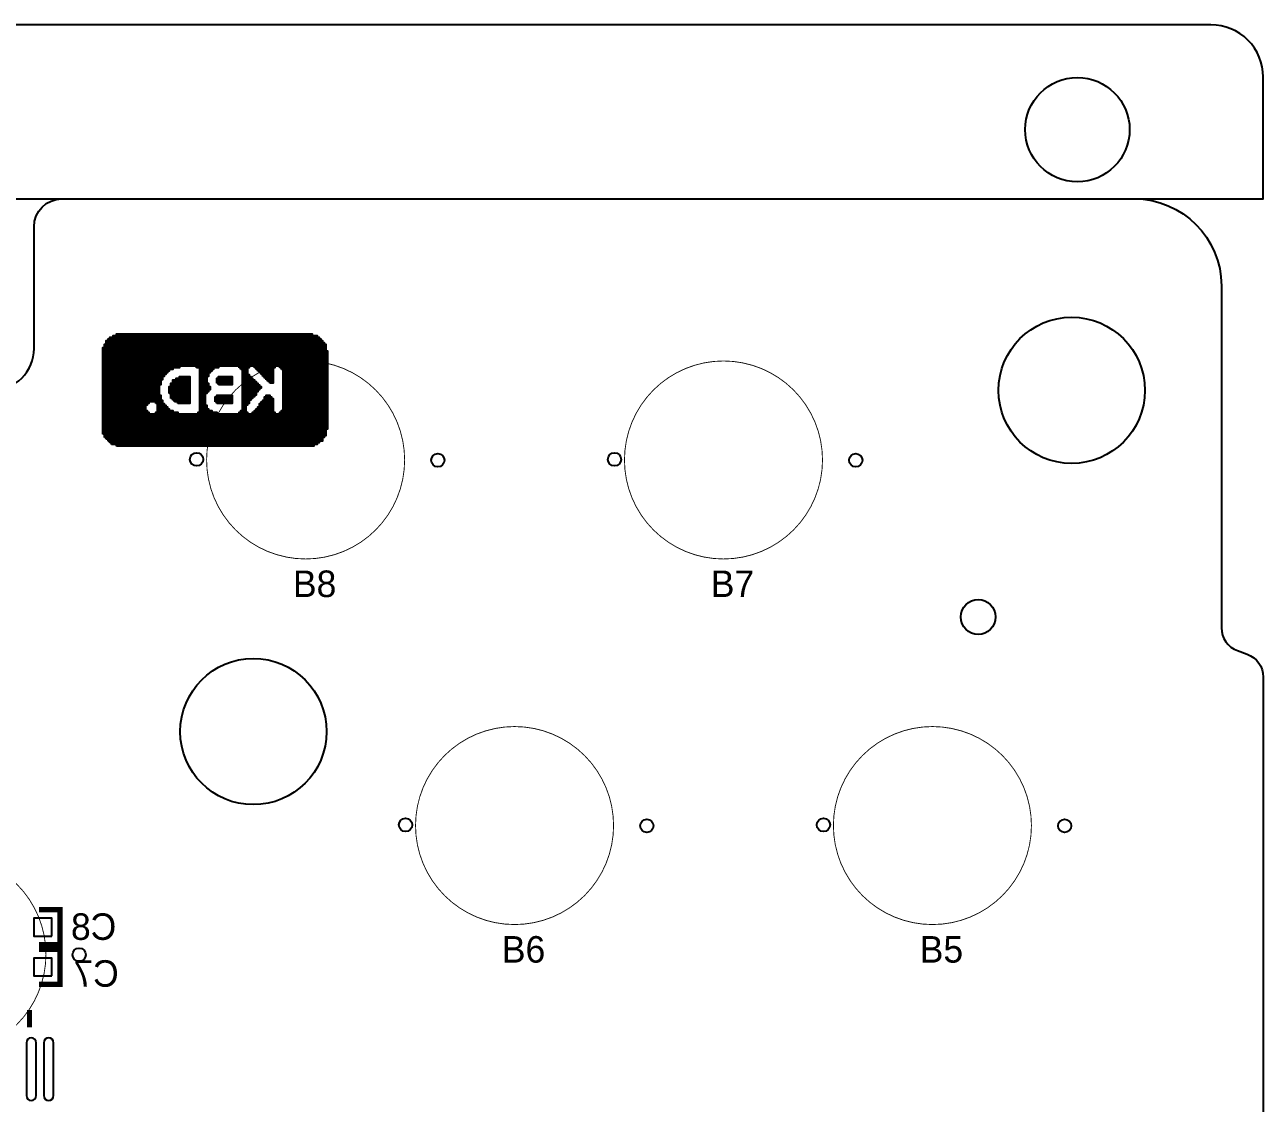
# Model space of a CAD drawing. Extents: x -2 to 189, y 0 to 85.
# Drawn here: x 151.91 to 187.47, y 54.12 to 85.1 of the extents above; entities that cross this region are included whole.
import ezdxf

# ---------------------------------------------------------------- set-up
doc = ezdxf.new("R2010")
doc.units = 0
for name, color, linetype in [('BG_OUTLINE', 254, 'CONTINUOUS'), ('BG_SILKSCREEN_BOTTOM', 140, 'CONTINUOUS'), ('BG_SILKSCREEN_TOP', 240, 'CONTINUOUS'), ('PG_SILKSCREEN_BOTTOM', 153, 'CONTINUOUS'), ('PIN_BOTTOM', 140, 'CONTINUOUS'), ('PIN_TOP', 12, 'CONTINUOUS'), ('RD_SILKSCREEN_BOTTOM', 9, 'CONTINUOUS'), ('RD_SILKSCREEN_TOP', 231, 'CONTINUOUS')]:
    doc.layers.add(name, color=color, linetype=linetype)

msp = doc.modelspace()

# ---------------------------------------------------------------- linework, layer by layer
at = {"layer": 'BG_OUTLINE'}
for points in [[(-1.525778, 80.099916), (187.474098, 80.099916), (187.474098, 83.599782, 0.414214), (185.973974, 85.099906), (-0.025654, 85.099906, 0.414214), (-1.525778, 83.599782), (-1.525778, 80.099916)], [(150.974044, 74.600054, 0.414234), (152.174194, 75.79995), (152.174194, 79.30007, -0.414121), (152.97404, 80.099916), (183.77408, 80.099916, -0.414211), (186.274202, 77.600048), (186.274202, 67.780916, 0.315303), (186.734704, 67.123056), (187.013596, 67.02171, -0.315299), (187.474098, 66.36385), (187.474098, 17.736058, -0.3153), (187.013596, 17.078198), (186.734704, 16.976852, 0.315301), (186.274202, 16.318992), (186.274202, 7.799832, -0.414179), (183.774334, 5.299964), (150.740618, 5.299964, -0.414227)]]:
    msp.add_lwpolyline(points, format="xyb", dxfattribs=at)
at = {"layer": 'BG_SILKSCREEN_BOTTOM'}
for points in [[(154.348688, 76.076556), (154.348688, 76.125324), (160.35909, 76.125324), (160.35909, 76.076556)], [(154.446478, 76.125324), (154.446478, 76.174346), (160.310322, 76.174346), (160.310322, 76.125324)], [(154.544268, 76.174346), (154.544268, 76.223114), (160.163764, 76.223114), (160.163764, 76.174346)], [(154.153362, 75.78344), (154.153362, 75.832208), (160.55467, 75.832208), (160.55467, 75.78344)], [(154.153362, 75.734418), (154.153362, 75.78344), (160.55467, 75.78344), (160.55467, 75.734418)], [(154.20213, 75.880976), (154.20213, 75.929998), (160.55467, 75.929998), (160.55467, 75.880976)], [(154.20213, 75.832208), (154.20213, 75.880976), (160.55467, 75.880976), (160.55467, 75.832208)], [(154.250898, 75.978766), (154.250898, 76.027534), (160.45688, 76.027534), (160.45688, 75.978766)], [(154.250898, 75.929998), (154.250898, 75.978766), (160.505902, 75.978766), (160.505902, 75.929998)], [(154.29992, 76.027534), (154.29992, 76.076556), (160.408112, 76.076556), (160.408112, 76.027534)], [(154.153362, 75.68565), (154.153362, 75.734418), (160.603438, 75.734418), (160.603438, 75.68565)], [(154.153362, 75.636628), (154.153362, 75.68565), (160.603438, 75.68565), (160.603438, 75.636628)], [(154.153362, 75.58786), (154.153362, 75.636628), (160.603438, 75.636628), (160.603438, 75.58786)], [(154.153362, 75.539092), (154.153362, 75.58786), (160.603438, 75.58786), (160.603438, 75.539092)], [(154.153362, 75.49007), (154.153362, 75.539092), (160.603438, 75.539092), (160.603438, 75.49007)], [(154.153362, 75.441302), (154.153362, 75.49007), (160.603438, 75.49007), (160.603438, 75.441302)], [(154.153362, 75.39228), (154.153362, 75.441302), (160.603438, 75.441302), (160.603438, 75.39228)], [(154.153362, 75.343512), (154.153362, 75.39228), (160.603438, 75.39228), (160.603438, 75.343512)], [(154.153362, 75.294744), (154.153362, 75.343512), (160.603438, 75.343512), (160.603438, 75.294744)], [(154.153362, 75.245722), (154.153362, 75.294744), (156.35224, 75.294744), (156.35224, 75.245722)], [(154.153362, 75.196954), (154.153362, 75.245722), (156.15666, 75.245722), (156.15666, 75.196954)], [(154.153362, 75.148186), (154.153362, 75.196954), (156.059124, 75.196954), (156.059124, 75.148186)], [(154.153362, 75.099164), (154.153362, 75.148186), (156.010102, 75.148186), (156.010102, 75.099164)], [(154.153362, 75.050396), (154.153362, 75.099164), (155.961334, 75.099164), (155.961334, 75.050396)], [(154.153362, 75.001374), (154.153362, 75.050396), (155.912566, 75.050396), (155.912566, 75.001374)], [(156.840936, 75.245722), (156.840936, 75.294744), (157.47619, 75.294744), (157.47619, 75.245722)], [(156.938726, 75.196954), (156.938726, 75.245722), (157.329632, 75.245722), (157.329632, 75.196954)], [(156.938726, 75.148186), (156.938726, 75.196954), (157.28061, 75.196954), (157.28061, 75.148186)], [(156.938726, 75.099164), (156.938726, 75.148186), (157.231842, 75.148186), (157.231842, 75.099164)], [(156.938726, 75.050396), (156.938726, 75.099164), (157.18282, 75.099164), (157.18282, 75.050396)], [(156.938726, 75.001374), (156.938726, 75.050396), (157.18282, 75.050396), (157.18282, 75.001374)], [(158.062422, 75.245722), (158.062422, 75.294744), (158.355792, 75.294744), (158.355792, 75.245722)], [(158.111444, 75.196954), (158.111444, 75.245722), (158.30677, 75.245722), (158.30677, 75.196954)], [(158.160212, 75.148186), (158.160212, 75.196954), (158.30677, 75.196954), (158.30677, 75.148186)], [(158.160212, 75.099164), (158.160212, 75.148186), (158.30677, 75.148186), (158.30677, 75.099164)], [(158.160212, 75.050396), (158.160212, 75.099164), (158.30677, 75.099164), (158.30677, 75.050396)], [(158.160212, 75.001374), (158.160212, 75.050396), (158.355792, 75.050396), (158.355792, 75.001374)], [(158.50235, 75.245722), (158.50235, 75.294744), (159.088582, 75.294744), (159.088582, 75.245722)], [(158.551118, 75.196954), (158.551118, 75.245722), (159.039814, 75.245722), (159.039814, 75.196954)], [(158.60014, 75.148186), (158.60014, 75.196954), (159.039814, 75.196954), (159.039814, 75.148186)], [(158.648908, 75.099164), (158.648908, 75.148186), (159.039814, 75.148186), (159.039814, 75.099164)], [(158.697676, 75.050396), (158.697676, 75.099164), (159.039814, 75.099164), (159.039814, 75.050396)], [(158.746698, 75.001374), (158.746698, 75.050396), (159.039814, 75.050396), (159.039814, 75.001374)], [(159.235394, 75.245722), (159.235394, 75.294744), (160.603438, 75.294744), (160.603438, 75.245722)], [(159.284162, 75.196954), (159.284162, 75.245722), (160.603438, 75.245722), (160.603438, 75.196954)], [(159.33293, 75.148186), (159.33293, 75.196954), (160.603438, 75.196954), (160.603438, 75.148186)], [(159.33293, 75.099164), (159.33293, 75.148186), (160.603438, 75.148186), (160.603438, 75.099164)], [(159.33293, 75.050396), (159.33293, 75.099164), (160.603438, 75.099164), (160.603438, 75.050396)], [(159.33293, 75.001374), (159.33293, 75.050396), (160.603438, 75.050396), (160.603438, 75.001374)], [(154.153362, 74.952606), (154.153362, 75.001374), (155.863544, 75.001374), (155.863544, 74.952606)], [(154.153362, 74.903838), (154.153362, 74.952606), (155.863544, 74.952606), (155.863544, 74.903838)], [(154.153362, 74.854816), (154.153362, 74.903838), (155.814776, 74.903838), (155.814776, 74.854816)], [(154.153362, 74.806048), (154.153362, 74.854816), (155.814776, 74.854816), (155.814776, 74.806048)], [(154.153362, 74.757026), (154.153362, 74.806048), (155.814776, 74.806048), (155.814776, 74.757026)], [(154.153362, 74.708258), (154.153362, 74.757026), (155.765754, 74.757026), (155.765754, 74.708258)], [(154.153362, 74.65949), (154.153362, 74.708258), (155.765754, 74.708258), (155.765754, 74.65949)], [(156.059124, 74.65949), (156.059124, 74.708258), (156.645356, 74.708258), (156.645356, 74.65949)], [(156.107892, 74.757026), (156.107892, 74.806048), (156.645356, 74.806048), (156.645356, 74.757026)], [(156.107892, 74.708258), (156.107892, 74.757026), (156.645356, 74.757026), (156.645356, 74.708258)], [(156.15666, 74.854816), (156.15666, 74.903838), (156.645356, 74.903838), (156.645356, 74.854816)], [(156.15666, 74.806048), (156.15666, 74.854816), (156.645356, 74.854816), (156.645356, 74.806048)], [(156.25445, 74.903838), (156.25445, 74.952606), (156.645356, 74.952606), (156.645356, 74.903838)], [(156.35224, 74.952606), (156.35224, 75.001374), (156.645356, 75.001374), (156.645356, 74.952606)], [(156.938726, 74.952606), (156.938726, 75.001374), (157.134052, 75.001374), (157.134052, 74.952606)], [(156.938726, 74.903838), (156.938726, 74.952606), (157.134052, 74.952606), (157.134052, 74.903838)], [(156.938726, 74.854816), (156.938726, 74.903838), (157.134052, 74.903838), (157.134052, 74.854816)], [(156.938726, 74.806048), (156.938726, 74.854816), (157.134052, 74.854816), (157.134052, 74.806048)], [(156.938726, 74.757026), (156.938726, 74.806048), (157.18282, 74.806048), (157.18282, 74.757026)], [(156.938726, 74.708258), (156.938726, 74.757026), (157.18282, 74.757026), (157.18282, 74.708258)], [(156.938726, 74.65949), (156.938726, 74.708258), (157.231842, 74.708258), (157.231842, 74.65949)], [(157.427168, 74.903838), (157.427168, 74.952606), (157.867096, 74.952606), (157.867096, 74.903838)], [(157.427168, 74.854816), (157.427168, 74.903838), (157.867096, 74.903838), (157.867096, 74.854816)], [(157.427168, 74.806048), (157.427168, 74.854816), (157.867096, 74.854816), (157.867096, 74.806048)], [(157.47619, 74.952606), (157.47619, 75.001374), (157.867096, 75.001374), (157.867096, 74.952606)], [(157.47619, 74.757026), (157.47619, 74.806048), (157.867096, 74.806048), (157.867096, 74.757026)], [(158.160212, 74.952606), (158.160212, 75.001374), (158.40456, 75.001374), (158.40456, 74.952606)], [(158.160212, 74.903838), (158.160212, 74.952606), (158.453328, 74.952606), (158.453328, 74.903838)], [(158.160212, 74.854816), (158.160212, 74.903838), (158.50235, 74.903838), (158.50235, 74.854816)], [(158.160212, 74.806048), (158.160212, 74.854816), (158.551118, 74.854816), (158.551118, 74.806048)], [(158.160212, 74.757026), (158.160212, 74.806048), (158.60014, 74.806048), (158.60014, 74.757026)], [(158.160212, 74.708258), (158.160212, 74.757026), (158.648908, 74.757026), (158.648908, 74.708258)], [(158.160212, 74.65949), (158.160212, 74.708258), (158.697676, 74.708258), (158.697676, 74.65949)], [(158.795466, 74.952606), (158.795466, 75.001374), (159.039814, 75.001374), (159.039814, 74.952606)], [(158.844488, 74.903838), (158.844488, 74.952606), (159.039814, 74.952606), (159.039814, 74.903838)], [(158.893256, 74.854816), (158.893256, 74.903838), (159.039814, 74.903838), (159.039814, 74.854816)], [(158.942024, 74.806048), (158.942024, 74.854816), (159.039814, 74.854816), (159.039814, 74.806048)], [(159.33293, 74.952606), (159.33293, 75.001374), (160.603438, 75.001374), (160.603438, 74.952606)], [(159.33293, 74.903838), (159.33293, 74.952606), (160.603438, 74.952606), (160.603438, 74.903838)], [(159.33293, 74.854816), (159.33293, 74.903838), (160.603438, 74.903838), (160.603438, 74.854816)], [(159.33293, 74.806048), (159.33293, 74.854816), (160.603438, 74.854816), (160.603438, 74.806048)], [(159.33293, 74.757026), (159.33293, 74.806048), (160.603438, 74.806048), (160.603438, 74.757026)], [(159.33293, 74.708258), (159.33293, 74.757026), (160.603438, 74.757026), (160.603438, 74.708258)], [(159.33293, 74.65949), (159.33293, 74.708258), (160.603438, 74.708258), (160.603438, 74.65949)], [(154.153362, 74.610468), (154.153362, 74.65949), (155.765754, 74.65949), (155.765754, 74.610468)], [(154.153362, 74.5617), (154.153362, 74.610468), (155.765754, 74.610468), (155.765754, 74.5617)], [(154.153362, 74.512932), (154.153362, 74.5617), (155.765754, 74.5617), (155.765754, 74.512932)], [(154.153362, 74.46391), (154.153362, 74.512932), (155.765754, 74.512932), (155.765754, 74.46391)], [(154.153362, 74.415142), (154.153362, 74.46391), (155.814776, 74.46391), (155.814776, 74.415142)], [(154.153362, 74.36612), (154.153362, 74.415142), (155.814776, 74.415142), (155.814776, 74.36612)], [(154.153362, 74.317352), (154.153362, 74.36612), (155.814776, 74.36612), (155.814776, 74.317352)], [(156.059124, 74.610468), (156.059124, 74.65949), (156.645356, 74.65949), (156.645356, 74.610468)], [(156.059124, 74.5617), (156.059124, 74.610468), (156.645356, 74.610468), (156.645356, 74.5617)], [(156.059124, 74.512932), (156.059124, 74.5617), (156.645356, 74.5617), (156.645356, 74.512932)], [(156.107892, 74.46391), (156.107892, 74.512932), (156.645356, 74.512932), (156.645356, 74.46391)], [(156.107892, 74.415142), (156.107892, 74.46391), (156.645356, 74.46391), (156.645356, 74.415142)], [(156.107892, 74.36612), (156.107892, 74.415142), (156.645356, 74.415142), (156.645356, 74.36612)], [(156.15666, 74.317352), (156.15666, 74.36612), (156.645356, 74.36612), (156.645356, 74.317352)], [(156.938726, 74.610468), (156.938726, 74.65949), (157.231842, 74.65949), (157.231842, 74.610468)], [(156.938726, 74.5617), (156.938726, 74.610468), (157.18282, 74.610468), (157.18282, 74.5617)], [(156.938726, 74.512932), (156.938726, 74.5617), (157.134052, 74.5617), (157.134052, 74.512932)], [(156.938726, 74.46391), (156.938726, 74.512932), (157.085284, 74.512932), (157.085284, 74.46391)], [(156.938726, 74.415142), (156.938726, 74.46391), (157.085284, 74.46391), (157.085284, 74.415142)], [(156.938726, 74.36612), (156.938726, 74.415142), (157.085284, 74.415142), (157.085284, 74.36612)], [(156.938726, 74.317352), (156.938726, 74.36612), (157.085284, 74.36612), (157.085284, 74.317352)], [(157.3784, 74.36612), (157.3784, 74.415142), (157.867096, 74.415142), (157.867096, 74.36612)], [(157.3784, 74.317352), (157.3784, 74.36612), (157.867096, 74.36612), (157.867096, 74.317352)], [(157.427168, 74.415142), (157.427168, 74.46391), (157.867096, 74.46391), (157.867096, 74.415142)], [(158.160212, 74.610468), (158.160212, 74.65949), (158.648908, 74.65949), (158.648908, 74.610468)], [(158.160212, 74.5617), (158.160212, 74.610468), (158.60014, 74.610468), (158.60014, 74.5617)], [(158.160212, 74.512932), (158.160212, 74.5617), (158.551118, 74.5617), (158.551118, 74.512932)], [(158.160212, 74.46391), (158.160212, 74.512932), (158.551118, 74.512932), (158.551118, 74.46391)], [(158.160212, 74.415142), (158.160212, 74.46391), (158.50235, 74.46391), (158.50235, 74.415142)], [(158.160212, 74.36612), (158.160212, 74.415142), (158.453328, 74.415142), (158.453328, 74.36612)], [(158.160212, 74.317352), (158.160212, 74.36612), (158.40456, 74.36612), (158.40456, 74.317352)], [(158.795466, 74.36612), (158.795466, 74.415142), (158.991046, 74.415142), (158.991046, 74.36612)], [(158.795466, 74.317352), (158.795466, 74.36612), (159.039814, 74.36612), (159.039814, 74.317352)], [(158.844488, 74.415142), (158.844488, 74.46391), (158.942024, 74.46391), (158.942024, 74.415142)], [(159.33293, 74.610468), (159.33293, 74.65949), (160.603438, 74.65949), (160.603438, 74.610468)], [(159.33293, 74.5617), (159.33293, 74.610468), (160.603438, 74.610468), (160.603438, 74.5617)], [(159.33293, 74.512932), (159.33293, 74.5617), (160.603438, 74.5617), (160.603438, 74.512932)], [(159.33293, 74.46391), (159.33293, 74.512932), (160.603438, 74.512932), (160.603438, 74.46391)], [(159.33293, 74.415142), (159.33293, 74.46391), (160.603438, 74.46391), (160.603438, 74.415142)], [(159.33293, 74.36612), (159.33293, 74.415142), (160.603438, 74.415142), (160.603438, 74.36612)], [(159.33293, 74.317352), (159.33293, 74.36612), (160.603438, 74.36612), (160.603438, 74.317352)], [(154.153362, 74.268584), (154.153362, 74.317352), (155.863544, 74.317352), (155.863544, 74.268584)], [(154.153362, 74.219562), (154.153362, 74.268584), (155.472638, 74.268584), (155.472638, 74.219562)], [(154.153362, 74.170794), (154.153362, 74.219562), (155.42387, 74.219562), (155.42387, 74.170794)], [(154.153362, 74.122026), (154.153362, 74.170794), (155.374848, 74.170794), (155.374848, 74.122026)], [(154.153362, 74.073004), (154.153362, 74.122026), (155.374848, 74.122026), (155.374848, 74.073004)], [(154.153362, 74.024236), (154.153362, 74.073004), (155.374848, 74.073004), (155.374848, 74.024236)], [(154.153362, 73.975214), (154.153362, 74.024236), (155.42387, 74.024236), (155.42387, 73.975214)], [(155.668218, 74.219562), (155.668218, 74.268584), (155.863544, 74.268584), (155.863544, 74.219562)], [(155.716986, 74.170794), (155.716986, 74.219562), (155.912566, 74.219562), (155.912566, 74.170794)], [(155.716986, 74.122026), (155.716986, 74.170794), (155.961334, 74.170794), (155.961334, 74.122026)], [(155.716986, 74.073004), (155.716986, 74.122026), (156.010102, 74.122026), (156.010102, 74.073004)], [(155.716986, 74.024236), (155.716986, 74.073004), (156.059124, 74.073004), (156.059124, 74.024236)], [(155.716986, 73.975214), (155.716986, 74.024236), (156.15666, 74.024236), (156.15666, 73.975214)], [(156.205682, 74.268584), (156.205682, 74.317352), (156.645356, 74.317352), (156.645356, 74.268584)], [(156.303472, 74.219562), (156.303472, 74.268584), (156.645356, 74.268584), (156.645356, 74.219562)], [(156.938726, 74.268584), (156.938726, 74.317352), (157.085284, 74.317352), (157.085284, 74.268584)], [(156.938726, 74.219562), (156.938726, 74.268584), (157.085284, 74.268584), (157.085284, 74.219562)], [(156.938726, 74.170794), (156.938726, 74.219562), (157.085284, 74.219562), (157.085284, 74.170794)], [(156.938726, 74.122026), (156.938726, 74.170794), (157.134052, 74.170794), (157.134052, 74.122026)], [(156.938726, 74.073004), (156.938726, 74.122026), (157.134052, 74.122026), (157.134052, 74.073004)], [(156.938726, 74.024236), (156.938726, 74.073004), (157.18282, 74.073004), (157.18282, 74.024236)], [(156.938726, 73.975214), (156.938726, 74.024236), (157.28061, 74.024236), (157.28061, 73.975214)], [(157.3784, 74.268584), (157.3784, 74.317352), (157.867096, 74.317352), (157.867096, 74.268584)], [(157.427168, 74.219562), (157.427168, 74.268584), (157.867096, 74.268584), (157.867096, 74.219562)], [(158.111444, 73.975214), (158.111444, 74.024236), (158.258002, 74.024236), (158.258002, 73.975214)], [(158.160212, 74.268584), (158.160212, 74.317352), (158.355792, 74.317352), (158.355792, 74.268584)], [(158.160212, 74.219562), (158.160212, 74.268584), (158.355792, 74.268584), (158.355792, 74.219562)], [(158.160212, 74.170794), (158.160212, 74.219562), (158.30677, 74.219562), (158.30677, 74.170794)], [(158.160212, 74.122026), (158.160212, 74.170794), (158.258002, 74.170794), (158.258002, 74.122026)], [(158.160212, 74.073004), (158.160212, 74.122026), (158.258002, 74.122026), (158.258002, 74.073004)], [(158.160212, 74.024236), (158.160212, 74.073004), (158.258002, 74.073004), (158.258002, 74.024236)], [(158.50235, 73.975214), (158.50235, 74.024236), (159.039814, 74.024236), (159.039814, 73.975214)], [(158.551118, 74.024236), (158.551118, 74.073004), (159.039814, 74.073004), (159.039814, 74.024236)], [(158.60014, 74.073004), (158.60014, 74.122026), (159.039814, 74.122026), (159.039814, 74.073004)], [(158.648908, 74.170794), (158.648908, 74.219562), (159.039814, 74.219562), (159.039814, 74.170794)], [(158.648908, 74.122026), (158.648908, 74.170794), (159.039814, 74.170794), (159.039814, 74.122026)], [(158.697676, 74.219562), (158.697676, 74.268584), (159.039814, 74.268584), (159.039814, 74.219562)], [(158.746698, 74.268584), (158.746698, 74.317352), (159.039814, 74.317352), (159.039814, 74.268584)], [(159.284162, 73.975214), (159.284162, 74.024236), (160.603438, 74.024236), (160.603438, 73.975214)], [(159.33293, 74.268584), (159.33293, 74.317352), (160.603438, 74.317352), (160.603438, 74.268584)], [(159.33293, 74.219562), (159.33293, 74.268584), (160.603438, 74.268584), (160.603438, 74.219562)], [(159.33293, 74.170794), (159.33293, 74.219562), (160.603438, 74.219562), (160.603438, 74.170794)], [(159.33293, 74.122026), (159.33293, 74.170794), (160.603438, 74.170794), (160.603438, 74.122026)], [(159.33293, 74.073004), (159.33293, 74.122026), (160.603438, 74.122026), (160.603438, 74.073004)], [(159.33293, 74.024236), (159.33293, 74.073004), (160.603438, 74.073004), (160.603438, 74.024236)], [(154.153362, 73.926446), (154.153362, 73.975214), (155.472638, 73.975214), (155.472638, 73.926446)], [(154.153362, 73.877678), (154.153362, 73.926446), (160.603438, 73.926446), (160.603438, 73.877678)], [(154.153362, 73.828656), (154.153362, 73.877678), (160.603438, 73.877678), (160.603438, 73.828656)], [(154.153362, 73.779888), (154.153362, 73.828656), (160.603438, 73.828656), (160.603438, 73.779888)], [(154.153362, 73.730866), (154.153362, 73.779888), (160.603438, 73.779888), (160.603438, 73.730866)], [(154.153362, 73.682098), (154.153362, 73.730866), (160.603438, 73.730866), (160.603438, 73.682098)], [(154.153362, 73.63333), (154.153362, 73.682098), (160.603438, 73.682098), (160.603438, 73.63333)], [(154.153362, 73.584308), (154.153362, 73.63333), (160.603438, 73.63333), (160.603438, 73.584308)], [(155.668218, 73.926446), (155.668218, 73.975214), (156.303472, 73.975214), (156.303472, 73.926446)], [(156.889704, 73.926446), (156.889704, 73.975214), (157.427168, 73.975214), (157.427168, 73.926446)], [(158.062422, 73.926446), (158.062422, 73.975214), (158.30677, 73.975214), (158.30677, 73.926446)], [(158.453328, 73.926446), (158.453328, 73.975214), (159.088582, 73.975214), (159.088582, 73.926446)], [(159.235394, 73.926446), (159.235394, 73.975214), (160.603438, 73.975214), (160.603438, 73.926446)], [(154.153362, 73.53554), (154.153362, 73.584308), (160.603438, 73.584308), (160.603438, 73.53554)], [(154.153362, 73.486772), (154.153362, 73.53554), (160.603438, 73.53554), (160.603438, 73.486772)], [(154.153362, 73.43775), (154.153362, 73.486772), (160.55467, 73.486772), (160.55467, 73.43775)], [(154.153362, 73.388982), (154.153362, 73.43775), (160.55467, 73.43775), (160.55467, 73.388982)], [(154.153362, 73.33996), (154.153362, 73.388982), (160.55467, 73.388982), (160.55467, 73.33996)], [(154.20213, 73.291192), (154.20213, 73.33996), (160.55467, 73.33996), (160.55467, 73.291192)], [(154.20213, 73.242424), (154.20213, 73.291192), (160.505902, 73.291192), (160.505902, 73.242424)], [(154.250898, 73.193402), (154.250898, 73.242424), (160.45688, 73.242424), (160.45688, 73.193402)], [(154.29992, 73.144634), (154.29992, 73.193402), (160.45688, 73.193402), (160.45688, 73.144634)], [(154.348688, 73.095612), (154.348688, 73.144634), (160.35909, 73.144634), (160.35909, 73.095612)], [(154.39771, 73.046844), (154.39771, 73.095612), (160.310322, 73.095612), (160.310322, 73.046844)], [(154.544268, 72.998076), (154.544268, 73.046844), (160.212532, 73.046844), (160.212532, 72.998076)]]:
    msp.add_lwpolyline(points, close=True, dxfattribs=at)
at = {"layer": 'BG_SILKSCREEN_TOP', "const_width": 0.0254}
for points in [[(162.81781, 72.600058, 1), (157.13075, 72.600058, 1), (162.81781, 72.600058)], [(174.817786, 72.600058, 1), (169.130726, 72.600058, 1), (174.817786, 72.600058)], [(168.817798, 62.099952, 1), (163.130738, 62.099952, 1), (168.817798, 62.099952)], [(180.817774, 62.099952, 1), (175.130714, 62.099952, 1), (180.817774, 62.099952)], [(152.517602, 58.399934, 1), (146.830542, 58.399934, 1), (152.517602, 58.399934)]]:
    msp.add_lwpolyline(points, format="xyb", dxfattribs=at)
at = {"layer": 'PG_SILKSCREEN_BOTTOM', "const_width": 0.150114}
for points in [[(152.318974, 59.682126), (152.918922, 59.682126), (152.918922, 58.681874), (152.318974, 58.681874)], [(152.318974, 58.539126), (152.918922, 58.539126), (152.918922, 57.538874), (152.318974, 57.538874)], [(152.043892, 56.30291), (152.043892, 56.803036)]]:
    msp.add_lwpolyline(points, dxfattribs=at)
at = {"layer": 'PIN_BOTTOM'}
for points in [[(152.683972, 58.926984), (152.683972, 59.437016), (152.17394, 59.437016), (152.17394, 58.926984)], [(152.683972, 57.783984), (152.683972, 58.294016), (152.17394, 58.294016), (152.17394, 57.783984)]]:
    msp.add_lwpolyline(points, close=True, dxfattribs=at)
for points in [[(152.233884, 54.342919), (152.233884, 55.863109, 1), (151.953976, 55.863109), (151.953976, 54.342919, 1)], [(152.73401, 54.342919), (152.73401, 55.863109, 1), (152.454102, 55.863109), (152.454102, 54.342919, 1)]]:
    msp.add_lwpolyline(points, format="xyb", close=True, dxfattribs=at)
for centre, radius in [((182.13705, 82.087466), 1.499997), ((181.974236, 74.600054), 2.099945), ((179.289456, 68.090542), 0.499999), ((158.474156, 64.799972), 2.099945)]:
    msp.add_circle(centre, radius, dxfattribs=at)
at = {"layer": 'PIN_TOP'}
for centre, radius in [((182.13705, 82.087466), 1.499997), ((181.974236, 74.600054), 2.099945), ((156.844238, 72.618092), 0.1905), ((163.772088, 72.591422), 0.1905), ((168.844214, 72.618092), 0.1905), ((175.772064, 72.591422), 0.1905), ((179.289456, 68.090542), 0.499999), ((158.474156, 64.799972), 2.099945), ((162.844226, 62.117986), 0.1905), ((169.772076, 62.091316), 0.1905), ((174.844202, 62.117986), 0.1905), ((181.772052, 62.091316), 0.1905), ((153.47188, 58.391298), 0.1905)]:
    msp.add_circle(centre, radius, dxfattribs=at)

# ---------------------------------------------------------------- texts
at = {"layer": 'RD_SILKSCREEN_BOTTOM', "text_generation_flag": 2}
for s, p in [('C8', (154.53868, 58.81624)), ('C7', (154.6098, 57.47004))]:
    msp.add_text(s, height=0.762, dxfattribs=at).set_placement(p)
at = {"layer": 'RD_SILKSCREEN_TOP'}
for s, p in [('B8', (159.60979, 68.663058)), ('B7', (171.609766, 68.663058)), ('B6', (165.609778, 58.162952)), ('B5', (177.609754, 58.162952))]:
    msp.add_text(s, height=0.762, dxfattribs=at).set_placement(p)

doc.saveas('drawing.dxf')
